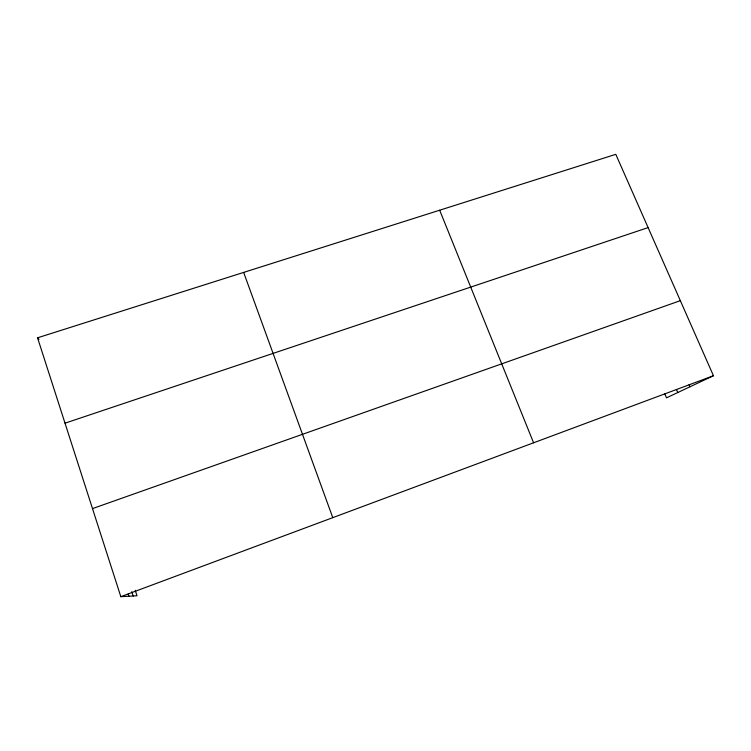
<?xml version="1.0" encoding="UTF-8"?>
<svg xmlns="http://www.w3.org/2000/svg" width="751" height="751" viewBox="0 0 751 751"><rect width="100%" height="100%" fill="white"/><g stroke="black" fill="none" stroke-linecap="round" stroke-linejoin="round"><path stroke-width="1.13" d="M135.227 590.295L137.001 595.768L120.827 596.669L37.55 337.809L615.792 154.331L713.45 375.735L666.503 397.842L664.663 393.571M120.827 596.669L713.45 375.735M92.495 508.605L680.34 300.663M65.018 423.179L648.113 227.6M37.55 337.809L38.986 339.424M689.108 384.643L690.028 386.765M676.416 389.45L677.759 392.538M439.664 210.214L533.585 442.79M243.653 272.406L332.768 517.655M131.782 591.713L133.162 595.984M128.243 594.013L128.956 596.219"/></g></svg>
